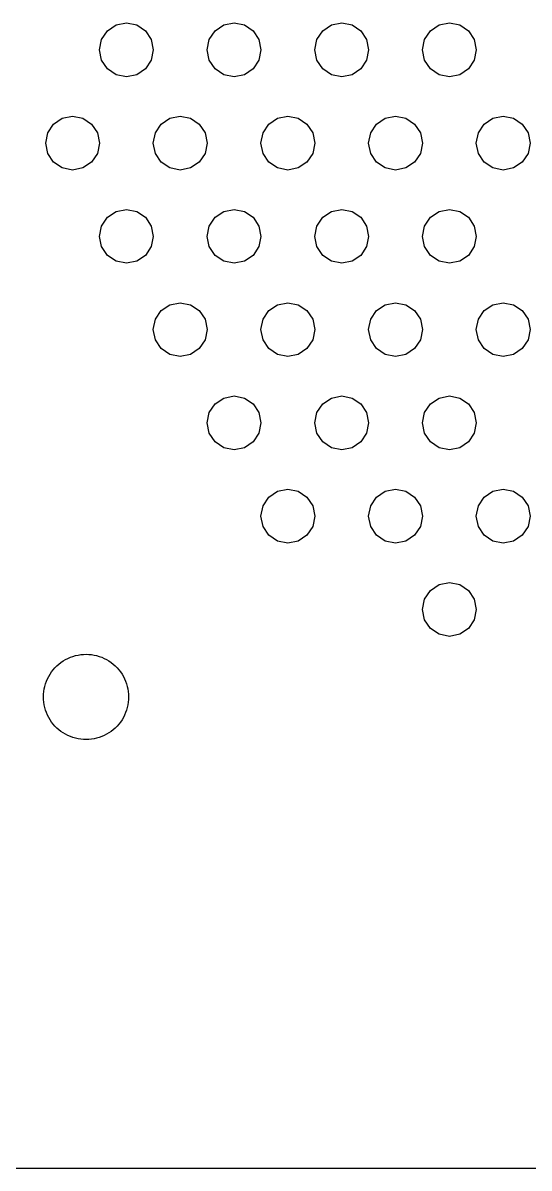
# Model space of a CAD drawing. Extents: x -89 to 272, y -68 to 68.
# Drawn here: x 138 to 166.2, y -67.5 to -3.7 of the extents above; entities that cross this region are included whole.
import ezdxf

# ---------------------------------------------------------------- set-up
doc = ezdxf.new("R2010")
doc.units = 0
doc.layers.get('0').update_dxf_attribs({"color": 1})

msp = doc.modelspace()

# ---------------------------------------------------------------- linework, layer by layer
at = {"color": 1}
for p, q in [((142.739, -4.13548), (143.226, -3.81032)), ((143.226, -3.81032), (143.8, -3.69615)), ((143.8, -3.69615), (144.374, -3.81032)), ((144.374, -3.81032), (144.861, -4.13548)), ((148.739, -4.13548), (149.226, -3.81032)), ((149.226, -3.81032), (149.8, -3.69615)), ((149.8, -3.69615), (150.374, -3.81032)), ((150.374, -3.81032), (150.861, -4.13548)), ((154.739, -4.13548), (155.226, -3.81032)), ((155.226, -3.81032), (155.8, -3.69615)), ((155.8, -3.69615), (156.374, -3.81032)), ((156.374, -3.81032), (156.861, -4.13548)), ((160.739, -4.13548), (161.226, -3.81032)), ((161.226, -3.81032), (161.8, -3.69615)), ((161.8, -3.69615), (162.374, -3.81032)), ((162.374, -3.81032), (162.861, -4.13548)), ((142.414, -4.62212), (142.739, -4.13548)), ((144.861, -4.13548), (145.186, -4.62212)), ((148.414, -4.62212), (148.739, -4.13548)), ((150.861, -4.13548), (151.186, -4.62212)), ((154.414, -4.62212), (154.739, -4.13548)), ((156.861, -4.13548), (157.186, -4.62212)), ((160.414, -4.62212), (160.739, -4.13548)), ((162.861, -4.13548), (163.186, -4.62212)), ((142.3, -5.19615), (142.414, -4.62212)), ((145.186, -4.62212), (145.3, -5.19615)), ((148.3, -5.19615), (148.414, -4.62212)), ((151.186, -4.62212), (151.3, -5.19615)), ((154.3, -5.19615), (154.414, -4.62212)), ((157.186, -4.62212), (157.3, -5.19615)), ((160.3, -5.19615), (160.414, -4.62212)), ((163.186, -4.62212), (163.3, -5.19615)), ((142.414, -5.77017), (142.3, -5.19615)), ((145.3, -5.19615), (145.186, -5.77017)), ((148.414, -5.77017), (148.3, -5.19615)), ((151.3, -5.19615), (151.186, -5.77017)), ((154.414, -5.77017), (154.3, -5.19615)), ((157.3, -5.19615), (157.186, -5.77017)), ((160.414, -5.77017), (160.3, -5.19615)), ((163.3, -5.19615), (163.186, -5.77017)), ((142.739, -6.25681), (142.414, -5.77017)), ((143.226, -6.58197), (142.739, -6.25681)), ((144.861, -6.25681), (144.374, -6.58197)), ((145.186, -5.77017), (144.861, -6.25681)), ((148.739, -6.25681), (148.414, -5.77017)), ((149.226, -6.58197), (148.739, -6.25681)), ((150.861, -6.25681), (150.374, -6.58197)), ((151.186, -5.77017), (150.861, -6.25681)), ((154.739, -6.25681), (154.414, -5.77017)), ((155.226, -6.58197), (154.739, -6.25681)), ((156.861, -6.25681), (156.374, -6.58197)), ((157.186, -5.77017), (156.861, -6.25681)), ((160.739, -6.25681), (160.414, -5.77017)), ((161.226, -6.58197), (160.739, -6.25681)), ((162.861, -6.25681), (162.374, -6.58197)), ((163.186, -5.77017), (162.861, -6.25681)), ((143.8, -6.69615), (143.226, -6.58197)), ((144.374, -6.58197), (143.8, -6.69615)), ((149.8, -6.69615), (149.226, -6.58197)), ((150.374, -6.58197), (149.8, -6.69615)), ((155.8, -6.69615), (155.226, -6.58197)), ((156.374, -6.58197), (155.8, -6.69615)), ((161.8, -6.69615), (161.226, -6.58197)), ((162.374, -6.58197), (161.8, -6.69615)), ((140.226, -9.00648), (140.8, -8.8923)), ((140.8, -8.8923), (141.374, -9.00648)), ((146.226, -9.00648), (146.8, -8.8923)), ((146.8, -8.8923), (147.374, -9.00648)), ((152.226, -9.00648), (152.8, -8.8923)), ((152.8, -8.8923), (153.374, -9.00648)), ((158.226, -9.00648), (158.8, -8.8923)), ((158.8, -8.8923), (159.374, -9.00648)), ((164.226, -9.00648), (164.8, -8.8923)), ((164.8, -8.8923), (165.374, -9.00648)), ((139.414, -9.81827), (139.739, -9.33163)), ((139.739, -9.33163), (140.226, -9.00648)), ((141.374, -9.00648), (141.861, -9.33163)), ((141.861, -9.33163), (142.186, -9.81827)), ((145.414, -9.81827), (145.739, -9.33163)), ((145.739, -9.33163), (146.226, -9.00648)), ((147.374, -9.00648), (147.861, -9.33163)), ((147.861, -9.33163), (148.186, -9.81827)), ((151.414, -9.81827), (151.739, -9.33163)), ((151.739, -9.33163), (152.226, -9.00648)), ((153.374, -9.00648), (153.861, -9.33163)), ((153.861, -9.33163), (154.186, -9.81827)), ((157.414, -9.81827), (157.739, -9.33163)), ((157.739, -9.33163), (158.226, -9.00648)), ((159.374, -9.00648), (159.861, -9.33163)), ((159.861, -9.33163), (160.186, -9.81827)), ((163.414, -9.81827), (163.739, -9.33163)), ((163.739, -9.33163), (164.226, -9.00648)), ((165.374, -9.00648), (165.861, -9.33163)), ((165.861, -9.33163), (166.186, -9.81827)), ((139.3, -10.3923), (139.414, -9.81827)), ((142.186, -9.81827), (142.3, -10.3923)), ((145.3, -10.3923), (145.414, -9.81827)), ((148.186, -9.81827), (148.3, -10.3923)), ((151.3, -10.3923), (151.414, -9.81827)), ((154.186, -9.81827), (154.3, -10.3923)), ((157.3, -10.3923), (157.414, -9.81827)), ((160.186, -9.81827), (160.3, -10.3923)), ((163.3, -10.3923), (163.414, -9.81827)), ((166.186, -9.81827), (166.3, -10.3923)), ((139.414, -10.9663), (139.3, -10.3923)), ((142.3, -10.3923), (142.186, -10.9663)), ((145.414, -10.9663), (145.3, -10.3923)), ((148.3, -10.3923), (148.186, -10.9663)), ((151.414, -10.9663), (151.3, -10.3923)), ((154.3, -10.3923), (154.186, -10.9663)), ((157.414, -10.9663), (157.3, -10.3923)), ((160.3, -10.3923), (160.186, -10.9663)), ((163.414, -10.9663), (163.3, -10.3923)), ((166.3, -10.3923), (166.186, -10.9663)), ((139.739, -11.453), (139.414, -10.9663)), ((140.226, -11.7781), (139.739, -11.453)), ((141.861, -11.453), (141.374, -11.7781)), ((142.186, -10.9663), (141.861, -11.453)), ((145.739, -11.453), (145.414, -10.9663)), ((146.226, -11.7781), (145.739, -11.453)), ((147.861, -11.453), (147.374, -11.7781)), ((148.186, -10.9663), (147.861, -11.453)), ((151.739, -11.453), (151.414, -10.9663)), ((152.226, -11.7781), (151.739, -11.453)), ((153.861, -11.453), (153.374, -11.7781)), ((154.186, -10.9663), (153.861, -11.453)), ((157.739, -11.453), (157.414, -10.9663)), ((158.226, -11.7781), (157.739, -11.453)), ((159.861, -11.453), (159.374, -11.7781)), ((160.186, -10.9663), (159.861, -11.453)), ((163.739, -11.453), (163.414, -10.9663)), ((164.226, -11.7781), (163.739, -11.453)), ((165.861, -11.453), (165.374, -11.7781)), ((166.186, -10.9663), (165.861, -11.453)), ((140.8, -11.8923), (140.226, -11.7781)), ((141.374, -11.7781), (140.8, -11.8923)), ((146.8, -11.8923), (146.226, -11.7781)), ((147.374, -11.7781), (146.8, -11.8923)), ((152.8, -11.8923), (152.226, -11.7781)), ((153.374, -11.7781), (152.8, -11.8923)), ((158.8, -11.8923), (158.226, -11.7781)), ((159.374, -11.7781), (158.8, -11.8923)), ((164.8, -11.8923), (164.226, -11.7781)), ((165.374, -11.7781), (164.8, -11.8923)), ((142.414, -15.0144), (142.739, -14.5278)), ((142.739, -14.5278), (143.226, -14.2026)), ((143.226, -14.2026), (143.8, -14.0885)), ((143.8, -14.0885), (144.374, -14.2026)), ((144.374, -14.2026), (144.861, -14.5278)), ((144.861, -14.5278), (145.186, -15.0144)), ((148.414, -15.0144), (148.739, -14.5278)), ((148.739, -14.5278), (149.226, -14.2026)), ((149.226, -14.2026), (149.8, -14.0885)), ((149.8, -14.0885), (150.374, -14.2026)), ((150.374, -14.2026), (150.861, -14.5278)), ((150.861, -14.5278), (151.186, -15.0144)), ((154.414, -15.0144), (154.739, -14.5278)), ((154.739, -14.5278), (155.226, -14.2026)), ((155.226, -14.2026), (155.8, -14.0885)), ((155.8, -14.0885), (156.374, -14.2026)), ((156.374, -14.2026), (156.861, -14.5278)), ((156.861, -14.5278), (157.186, -15.0144)), ((160.414, -15.0144), (160.739, -14.5278)), ((160.739, -14.5278), (161.226, -14.2026)), ((161.226, -14.2026), (161.8, -14.0885)), ((161.8, -14.0885), (162.374, -14.2026)), ((162.374, -14.2026), (162.861, -14.5278)), ((162.861, -14.5278), (163.186, -15.0144)), ((142.3, -15.5885), (142.414, -15.0144)), ((145.186, -15.0144), (145.3, -15.5885)), ((148.3, -15.5885), (148.414, -15.0144)), ((151.186, -15.0144), (151.3, -15.5885)), ((154.3, -15.5885), (154.414, -15.0144)), ((157.186, -15.0144), (157.3, -15.5885)), ((160.3, -15.5885), (160.414, -15.0144)), ((163.186, -15.0144), (163.3, -15.5885)), ((142.414, -16.1625), (142.3, -15.5885)), ((145.3, -15.5885), (145.186, -16.1625)), ((148.414, -16.1625), (148.3, -15.5885)), ((151.3, -15.5885), (151.186, -16.1625)), ((154.414, -16.1625), (154.3, -15.5885)), ((157.3, -15.5885), (157.186, -16.1625)), ((160.414, -16.1625), (160.3, -15.5885)), ((163.3, -15.5885), (163.186, -16.1625)), ((142.739, -16.6491), (142.414, -16.1625)), ((145.186, -16.1625), (144.861, -16.6491)), ((148.739, -16.6491), (148.414, -16.1625)), ((151.186, -16.1625), (150.861, -16.6491)), ((154.739, -16.6491), (154.414, -16.1625)), ((157.186, -16.1625), (156.861, -16.6491)), ((160.739, -16.6491), (160.414, -16.1625)), ((163.186, -16.1625), (162.861, -16.6491)), ((143.226, -16.9743), (142.739, -16.6491)), ((143.8, -17.0885), (143.226, -16.9743)), ((144.374, -16.9743), (143.8, -17.0885)), ((144.861, -16.6491), (144.374, -16.9743)), ((149.226, -16.9743), (148.739, -16.6491)), ((149.8, -17.0885), (149.226, -16.9743)), ((150.374, -16.9743), (149.8, -17.0885)), ((150.861, -16.6491), (150.374, -16.9743)), ((155.226, -16.9743), (154.739, -16.6491)), ((155.8, -17.0885), (155.226, -16.9743)), ((156.374, -16.9743), (155.8, -17.0885)), ((156.861, -16.6491), (156.374, -16.9743)), ((161.226, -16.9743), (160.739, -16.6491)), ((161.8, -17.0885), (161.226, -16.9743)), ((162.374, -16.9743), (161.8, -17.0885)), ((162.861, -16.6491), (162.374, -16.9743)), ((145.414, -20.2106), (145.739, -19.7239)), ((145.739, -19.7239), (146.226, -19.3988)), ((146.226, -19.3988), (146.8, -19.2846)), ((146.8, -19.2846), (147.374, -19.3988)), ((147.374, -19.3988), (147.861, -19.7239)), ((147.861, -19.7239), (148.186, -20.2106)), ((151.414, -20.2106), (151.739, -19.7239)), ((151.739, -19.7239), (152.226, -19.3988)), ((152.226, -19.3988), (152.8, -19.2846)), ((152.8, -19.2846), (153.374, -19.3988)), ((153.374, -19.3988), (153.861, -19.7239)), ((153.861, -19.7239), (154.186, -20.2106)), ((157.414, -20.2106), (157.739, -19.7239)), ((157.739, -19.7239), (158.226, -19.3988)), ((158.226, -19.3988), (158.8, -19.2846)), ((158.8, -19.2846), (159.374, -19.3988)), ((159.374, -19.3988), (159.861, -19.7239)), ((159.861, -19.7239), (160.186, -20.2106)), ((163.414, -20.2106), (163.739, -19.7239)), ((163.739, -19.7239), (164.226, -19.3988)), ((164.226, -19.3988), (164.8, -19.2846)), ((164.8, -19.2846), (165.374, -19.3988)), ((165.374, -19.3988), (165.861, -19.7239)), ((165.861, -19.7239), (166.186, -20.2106)), ((145.3, -20.7846), (145.414, -20.2106)), ((148.186, -20.2106), (148.3, -20.7846)), ((151.3, -20.7846), (151.414, -20.2106)), ((154.186, -20.2106), (154.3, -20.7846)), ((157.3, -20.7846), (157.414, -20.2106)), ((160.186, -20.2106), (160.3, -20.7846)), ((163.3, -20.7846), (163.414, -20.2106)), ((166.186, -20.2106), (166.3, -20.7846)), ((145.414, -21.3586), (145.3, -20.7846)), ((148.3, -20.7846), (148.186, -21.3586)), ((151.414, -21.3586), (151.3, -20.7846)), ((154.3, -20.7846), (154.186, -21.3586)), ((157.414, -21.3586), (157.3, -20.7846)), ((160.3, -20.7846), (160.186, -21.3586)), ((163.414, -21.3586), (163.3, -20.7846)), ((166.3, -20.7846), (166.186, -21.3586)), ((145.739, -21.8453), (145.414, -21.3586)), ((148.186, -21.3586), (147.861, -21.8453)), ((151.739, -21.8453), (151.414, -21.3586)), ((154.186, -21.3586), (153.861, -21.8453)), ((157.739, -21.8453), (157.414, -21.3586)), ((160.186, -21.3586), (159.861, -21.8453)), ((163.739, -21.8453), (163.414, -21.3586)), ((166.186, -21.3586), (165.861, -21.8453)), ((146.226, -22.1704), (145.739, -21.8453)), ((146.8, -22.2846), (146.226, -22.1704)), ((147.374, -22.1704), (146.8, -22.2846)), ((147.861, -21.8453), (147.374, -22.1704)), ((152.226, -22.1704), (151.739, -21.8453)), ((152.8, -22.2846), (152.226, -22.1704)), ((153.374, -22.1704), (152.8, -22.2846)), ((153.861, -21.8453), (153.374, -22.1704)), ((158.226, -22.1704), (157.739, -21.8453)), ((158.8, -22.2846), (158.226, -22.1704)), ((159.374, -22.1704), (158.8, -22.2846)), ((159.861, -21.8453), (159.374, -22.1704)), ((164.226, -22.1704), (163.739, -21.8453)), ((164.8, -22.2846), (164.226, -22.1704)), ((165.374, -22.1704), (164.8, -22.2846)), ((165.861, -21.8453), (165.374, -22.1704)), ((148.739, -24.9201), (149.226, -24.5949)), ((149.226, -24.5949), (149.8, -24.4808)), ((149.8, -24.4808), (150.374, -24.5949)), ((150.374, -24.5949), (150.861, -24.9201)), ((154.739, -24.9201), (155.226, -24.5949)), ((155.226, -24.5949), (155.8, -24.4808)), ((155.8, -24.4808), (156.374, -24.5949)), ((156.374, -24.5949), (156.861, -24.9201)), ((160.739, -24.9201), (161.226, -24.5949)), ((161.226, -24.5949), (161.8, -24.4808)), ((161.8, -24.4808), (162.374, -24.5949)), ((162.374, -24.5949), (162.861, -24.9201)), ((148.3, -25.9808), (148.414, -25.4067)), ((148.414, -25.4067), (148.739, -24.9201)), ((150.861, -24.9201), (151.186, -25.4067)), ((151.186, -25.4067), (151.3, -25.9808)), ((154.3, -25.9808), (154.414, -25.4067)), ((154.414, -25.4067), (154.739, -24.9201)), ((156.861, -24.9201), (157.186, -25.4067)), ((157.186, -25.4067), (157.3, -25.9808)), ((160.3, -25.9808), (160.414, -25.4067)), ((160.414, -25.4067), (160.739, -24.9201)), ((162.861, -24.9201), (163.186, -25.4067)), ((163.186, -25.4067), (163.3, -25.9808)), ((148.414, -26.5548), (148.3, -25.9808)), ((151.3, -25.9808), (151.186, -26.5548)), ((154.414, -26.5548), (154.3, -25.9808)), ((157.3, -25.9808), (157.186, -26.5548)), ((160.414, -26.5548), (160.3, -25.9808)), ((163.3, -25.9808), (163.186, -26.5548)), ((148.739, -27.0414), (148.414, -26.5548)), ((151.186, -26.5548), (150.861, -27.0414)), ((154.739, -27.0414), (154.414, -26.5548)), ((157.186, -26.5548), (156.861, -27.0414)), ((160.739, -27.0414), (160.414, -26.5548)), ((163.186, -26.5548), (162.861, -27.0414)), ((149.226, -27.3666), (148.739, -27.0414)), ((149.8, -27.4808), (149.226, -27.3666)), ((150.374, -27.3666), (149.8, -27.4808)), ((150.861, -27.0414), (150.374, -27.3666)), ((155.226, -27.3666), (154.739, -27.0414)), ((155.8, -27.4808), (155.226, -27.3666)), ((156.374, -27.3666), (155.8, -27.4808)), ((156.861, -27.0414), (156.374, -27.3666)), ((161.226, -27.3666), (160.739, -27.0414)), ((161.8, -27.4808), (161.226, -27.3666)), ((162.374, -27.3666), (161.8, -27.4808)), ((162.861, -27.0414), (162.374, -27.3666)), ((151.739, -30.1162), (152.226, -29.7911)), ((152.226, -29.7911), (152.8, -29.6769)), ((152.8, -29.6769), (153.374, -29.7911)), ((153.374, -29.7911), (153.861, -30.1162)), ((157.739, -30.1162), (158.226, -29.7911)), ((158.226, -29.7911), (158.8, -29.6769)), ((158.8, -29.6769), (159.374, -29.7911)), ((159.374, -29.7911), (159.861, -30.1162)), ((163.739, -30.1162), (164.226, -29.7911)), ((164.226, -29.7911), (164.8, -29.6769)), ((164.8, -29.6769), (165.374, -29.7911)), ((165.374, -29.7911), (165.861, -30.1162)), ((151.3, -31.1769), (151.414, -30.6029)), ((151.414, -30.6029), (151.739, -30.1162)), ((153.861, -30.1162), (154.186, -30.6029)), ((154.186, -30.6029), (154.3, -31.1769)), ((157.3, -31.1769), (157.414, -30.6029)), ((157.414, -30.6029), (157.739, -30.1162)), ((159.861, -30.1162), (160.186, -30.6029)), ((160.186, -30.6029), (160.3, -31.1769)), ((163.3, -31.1769), (163.414, -30.6029)), ((163.414, -30.6029), (163.739, -30.1162)), ((165.861, -30.1162), (166.186, -30.6029)), ((166.186, -30.6029), (166.3, -31.1769)), ((151.414, -31.7509), (151.3, -31.1769)), ((154.3, -31.1769), (154.186, -31.7509)), ((157.414, -31.7509), (157.3, -31.1769)), ((160.3, -31.1769), (160.186, -31.7509)), ((163.414, -31.7509), (163.3, -31.1769)), ((166.3, -31.1769), (166.186, -31.7509)), ((151.739, -32.2376), (151.414, -31.7509)), ((154.186, -31.7509), (153.861, -32.2376)), ((157.739, -32.2376), (157.414, -31.7509)), ((160.186, -31.7509), (159.861, -32.2376)), ((163.739, -32.2376), (163.414, -31.7509)), ((166.186, -31.7509), (165.861, -32.2376)), ((152.226, -32.5627), (151.739, -32.2376)), ((153.861, -32.2376), (153.374, -32.5627)), ((158.226, -32.5627), (157.739, -32.2376)), ((159.861, -32.2376), (159.374, -32.5627)), ((164.226, -32.5627), (163.739, -32.2376)), ((165.861, -32.2376), (165.374, -32.5627)), ((152.8, -32.6769), (152.226, -32.5627)), ((153.374, -32.5627), (152.8, -32.6769)), ((158.8, -32.6769), (158.226, -32.5627)), ((159.374, -32.5627), (158.8, -32.6769)), ((164.8, -32.6769), (164.226, -32.5627)), ((165.374, -32.5627), (164.8, -32.6769)), ((160.739, -35.3124), (161.226, -34.9872)), ((161.226, -34.9872), (161.8, -34.8731)), ((161.8, -34.8731), (162.374, -34.9872)), ((162.374, -34.9872), (162.861, -35.3124)), ((160.414, -35.799), (160.739, -35.3124)), ((162.861, -35.3124), (163.186, -35.799)), ((160.3, -36.3731), (160.414, -35.799)), ((163.186, -35.799), (163.3, -36.3731)), ((160.414, -36.9471), (160.3, -36.3731)), ((160.739, -37.4337), (160.414, -36.9471)), ((163.186, -36.9471), (162.861, -37.4337)), ((163.3, -36.3731), (163.186, -36.9471)), ((161.226, -37.7589), (160.739, -37.4337)), ((162.861, -37.4337), (162.374, -37.7589)), ((161.8, -37.8731), (161.226, -37.7589)), ((162.374, -37.7589), (161.8, -37.8731)), ((140.959, -38.9496), (141.105, -38.9171)), ((141.105, -38.9171), (141.252, -38.8937)), ((141.252, -38.8937), (141.401, -38.8797)), ((141.401, -38.8797), (141.55, -38.875)), ((141.55, -38.875), (141.699, -38.8797)), ((141.699, -38.8797), (141.848, -38.8937)), ((141.848, -38.8937), (141.995, -38.9171)), ((141.995, -38.9171), (142.141, -38.9496)), ((139.819, -39.6242), (139.924, -39.5187)), ((139.924, -39.5187), (140.036, -39.42)), ((140.036, -39.42), (140.154, -39.3286)), ((140.154, -39.3286), (140.277, -39.2447)), ((140.277, -39.2447), (140.406, -39.1688)), ((140.406, -39.1688), (140.539, -39.101)), ((140.539, -39.101), (140.676, -39.0418)), ((140.676, -39.0418), (140.816, -38.9912)), ((140.816, -38.9912), (140.959, -38.9496)), ((142.141, -38.9496), (142.284, -38.9912)), ((142.284, -38.9912), (142.424, -39.0418)), ((142.424, -39.0418), (142.561, -39.101)), ((142.561, -39.101), (142.694, -39.1688)), ((142.694, -39.1688), (142.823, -39.2447)), ((142.823, -39.2447), (142.946, -39.3286)), ((142.946, -39.3286), (143.064, -39.42)), ((143.064, -39.42), (143.176, -39.5187)), ((143.176, -39.5187), (143.281, -39.6242)), ((139.401, -40.2388), (139.469, -40.1058)), ((139.469, -40.1058), (139.545, -39.9774)), ((139.545, -39.9774), (139.629, -39.854)), ((139.629, -39.854), (139.72, -39.7361)), ((139.72, -39.7361), (139.819, -39.6242)), ((143.281, -39.6242), (143.38, -39.7361)), ((143.38, -39.7361), (143.471, -39.854)), ((143.471, -39.854), (143.555, -39.9774)), ((143.555, -39.9774), (143.631, -40.1058)), ((143.631, -40.1058), (143.699, -40.2388)), ((139.194, -40.9523), (139.217, -40.805)), ((139.217, -40.805), (139.25, -40.6593)), ((139.25, -40.6593), (139.291, -40.5161)), ((139.291, -40.5161), (139.342, -40.3757)), ((139.342, -40.3757), (139.401, -40.2388)), ((143.699, -40.2388), (143.758, -40.3757)), ((143.758, -40.3757), (143.809, -40.5161)), ((143.809, -40.5161), (143.85, -40.6593)), ((143.85, -40.6593), (143.883, -40.805)), ((143.883, -40.805), (143.906, -40.9523)), ((139.175, -41.25), (139.18, -41.1009)), ((139.18, -41.3991), (139.175, -41.25)), ((139.18, -41.1009), (139.194, -40.9523)), ((139.194, -41.5477), (139.18, -41.3991)), ((143.906, -40.9523), (143.92, -41.1009)), ((143.92, -41.3991), (143.906, -41.5477)), ((143.92, -41.1009), (143.925, -41.25)), ((143.925, -41.25), (143.92, -41.3991)), ((139.217, -41.695), (139.194, -41.5477)), ((139.25, -41.8406), (139.217, -41.695)), ((139.291, -41.9839), (139.25, -41.8406)), ((139.342, -42.1243), (139.291, -41.9839)), ((143.809, -41.9839), (143.758, -42.1243)), ((143.85, -41.8406), (143.809, -41.9839)), ((143.883, -41.695), (143.85, -41.8406)), ((143.906, -41.5477), (143.883, -41.695)), ((139.401, -42.2612), (139.342, -42.1243)), ((139.469, -42.3941), (139.401, -42.2612)), ((139.545, -42.5226), (139.469, -42.3941)), ((139.629, -42.646), (139.545, -42.5226)), ((139.72, -42.7639), (139.629, -42.646)), ((143.471, -42.646), (143.38, -42.7639)), ((143.555, -42.5226), (143.471, -42.646)), ((143.631, -42.3941), (143.555, -42.5226)), ((143.699, -42.2612), (143.631, -42.3941)), ((143.758, -42.1243), (143.699, -42.2612)), ((139.819, -42.8758), (139.72, -42.7639)), ((139.924, -42.9813), (139.819, -42.8758)), ((140.036, -43.08), (139.924, -42.9813)), ((140.154, -43.1714), (140.036, -43.08)), ((140.277, -43.2553), (140.154, -43.1714)), ((140.406, -43.3312), (140.277, -43.2553)), ((140.539, -43.399), (140.406, -43.3312)), ((142.694, -43.3312), (142.561, -43.399)), ((142.823, -43.2553), (142.694, -43.3312)), ((142.946, -43.1714), (142.823, -43.2553)), ((143.064, -43.08), (142.946, -43.1714)), ((143.176, -42.9813), (143.064, -43.08)), ((143.281, -42.8758), (143.176, -42.9813)), ((143.38, -42.7639), (143.281, -42.8758)), ((140.676, -43.4582), (140.539, -43.399)), ((140.816, -43.5088), (140.676, -43.4582)), ((140.959, -43.5504), (140.816, -43.5088)), ((141.105, -43.5829), (140.959, -43.5504)), ((141.252, -43.6063), (141.105, -43.5829)), ((141.401, -43.6203), (141.252, -43.6063)), ((141.55, -43.625), (141.401, -43.6203)), ((141.699, -43.6203), (141.55, -43.625)), ((141.848, -43.6063), (141.699, -43.6203)), ((141.995, -43.5829), (141.848, -43.6063)), ((142.141, -43.5504), (141.995, -43.5829)), ((142.284, -43.5088), (142.141, -43.5504)), ((142.424, -43.4582), (142.284, -43.5088)), ((142.561, -43.399), (142.424, -43.4582)), ((93.9, -67.5), (271.7, -67.5))]:
    msp.add_line(p, q, dxfattribs=at)

doc.saveas('drawing.dxf')
